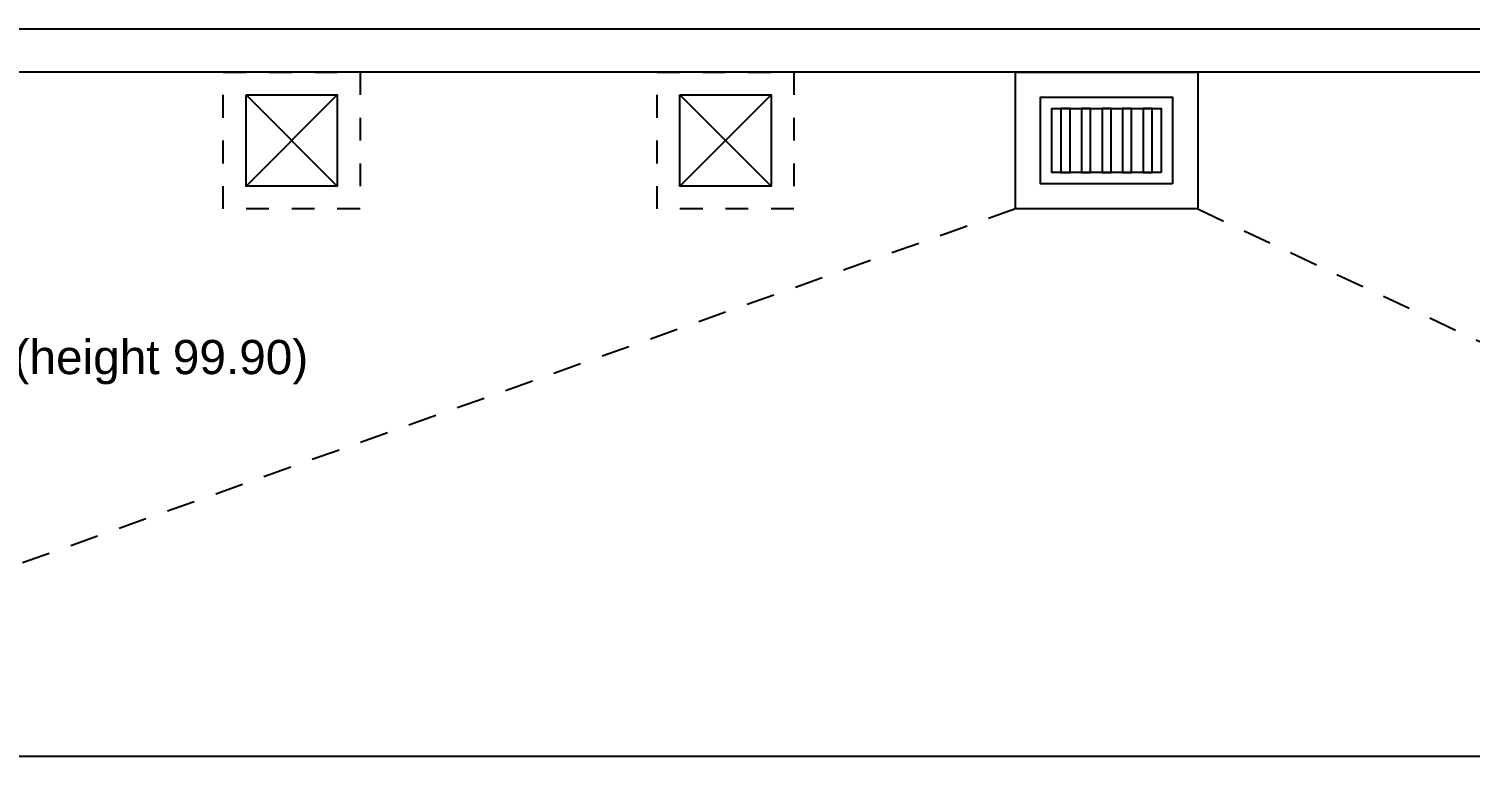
# Model space of a CAD drawing. Header units: metres. Extents: x 301.4 to 351.3, y 108.6 to 130.3.
# Drawn here: x 317.8 to 324.13, y 126.7 to 129.96 of the extents above; entities that cross this region are included whole.
import ezdxf

# ---------------------------------------------------------------- set-up
doc = ezdxf.new("R2010")
doc.units = ezdxf.units.M
doc.header["$MEASUREMENT"] = 0
doc.linetypes.add('HIDDEN2', pattern=[0.1875, 0.125, -0.0625])
doc.layers.get('0').update_dxf_attribs({"color": 250, "linetype": 'CONTINUOUS', "lineweight": 25})
for name, color, linetype in [('CAJA0000', 7, 'CONTINUOUS'), ('PISO0001', 1, 'CONTINUOUS'), ('PISO001H', 1, 'HIDDEN2'), ('RETN0002', 2, 'CONTINUOUS'), ('YSIM', 7, 'CONTINUOUS'), ('YSIM0002', 2, 'CONTINUOUS'), ('YSIM001F', 1, 'CONTINUOUS'), ('YSIM001T', 1, 'CONTINUOUS')]:
    doc.layers.add(name, color=color, linetype=linetype)
doc.styles.add('Arial', font='arial.ttf', dxfattribs={"height": 0.15875})

# ---------------------------------------------------------------- blocks, each defined once
blk = doc.blocks.new('TAPAREP')
for points in [[(0.4, -0.3), (-0.4, -0.3), (-0.4, 0.3), (0.4, 0.3)], [(0.29, -0.19), (-0.29, -0.19), (-0.29, 0.19), (0.29, 0.19)], [(0.24, -0.14), (-0.24, -0.14), (-0.24, 0.14), (0.24, 0.14)]]:
    blk.add_lwpolyline(points, close=True)
at = {"ltscale": 0.5}
for points in [[(-0.2, -0.14), (-0.16, -0.14), (-0.16, 0.14), (-0.2, 0.14)], [(-0.11, -0.14), (-0.07, -0.14), (-0.07, 0.14), (-0.11, 0.14)], [(-0.02, -0.14), (0.02, -0.14), (0.02, 0.14), (-0.02, 0.14)], [(0.07, -0.14), (0.11, -0.14), (0.11, 0.14), (0.07, 0.14)], [(0.16, -0.14), (0.2, -0.14), (0.2, 0.14), (0.16, 0.14)]]:
    blk.add_lwpolyline(points, close=True, dxfattribs=at)
blk = doc.blocks.new('CAJA_REGI_SANI_01')
for p, q in [((0.2, 0.2), (-0.2, -0.2)), ((-0.2, 0.2), (0.2, -0.2))]:
    blk.add_line(p, q)
at = {"linetype": 'HIDDEN2', "ltscale": 0.5}
blk.add_lwpolyline([(-0.3, 0.3), (0.3, 0.3), (0.3, -0.3), (-0.3, -0.3)], close=True, dxfattribs=at)
blk.add_lwpolyline([(-0.2, 0.2), (0.2, 0.2), (0.2, -0.2), (-0.2, -0.2)], close=True)
blk = doc.blocks.new('NIVEL_PLANTA')
at = {"layer": 'YSIM001F'}
h = blk.add_hatch(color=256, dxfattribs=at)
h.paths.add_polyline_path([(0, 0.36, 0.414214), (-0.36, 0), (0, 0)])
h.paths.add_polyline_path([(0, -0.36, 0.414214), (0.36, 0), (0, 0)])
at = {"layer": 'YSIM0002'}
for p, q in [((0, 0.471), (0, -0.471)), ((-0.471, 0), (0.471, 0))]:
    blk.add_line(p, q, dxfattribs=at)
blk.add_circle((0, 0), 0.36, dxfattribs=at)
at = {"layer": 'YSIM001T', "style": 'Arial'}
blk.add_text('level', height=0.4, dxfattribs=at).set_placement((0.4, 0.1))
blk.add_attdef('LEVEL', (0.4, -0.5), '', height=0.4, dxfattribs=at)

msp = doc.modelspace()

# ---------------------------------------------------------------- linework, layer by layer
at = {"layer": 'PISO0001'}
msp.add_lwpolyline([(331.8446, 126.7703), (331.8446, 126.7703), (341.9196, 126.7703, -0.414214), (344.9196, 123.7703), (344.9196, 114.7703, -0.414214), (341.9196, 111.7703), (309.5596, 111.7703, -0.414214), (304.6096, 116.7203), (304.6096, 121.8203, -0.414214), (309.5596, 126.7703), (329.5446, 126.7703), (329.5446, 129.7703), (331.8446, 129.7703)], format="xyb", close=True, dxfattribs=at)
at = {"layer": 'PISO001H'}
for p, q in [((322.1308, 129.1703), (315.3952, 126.7703)), ((322.9308, 129.1703), (328.0446, 126.7703))]:
    msp.add_line(p, q, dxfattribs=at)
at = {"layer": 'RETN0002'}
msp.add_lwpolyline([(324.8996, 108.7703), (324.8996, 108.5803), (307.8596, 108.5803, -0.414214), (301.4196, 115.0203), (301.4196, 123.5203, -0.414214), (307.8596, 129.9603), (329.6946, 129.9603), (329.6946, 129.7703), (307.8596, 129.7703, 0.414214), (301.6096, 123.5203), (301.6096, 115.0203, 0.414214), (307.8596, 108.7703), (324.8996, 108.7703)], format="xyb", dxfattribs=at)

# ---------------------------------------------------------------- block references
at = {"layer": 'CAJA0000'}
for name, p in [('CAJA_REGI_SANI_01', (318.9554, 129.4703)), ('CAJA_REGI_SANI_01', (320.8588, 129.4703)), ('TAPAREP', (322.5308, 129.4703))]:
    msp.add_blockref(name, p, dxfattribs=at)
at = {"layer": 'YSIM'}
ref = msp.add_blockref('NIVEL_PLANTA', (317.0494, 128.6333), dxfattribs=dict(at, xscale=0.375, yscale=0.375, zscale=0.375))
ref.add_attrib('NIVEL', '-0.15 (height 99.90)', (317.1994, 128.4458), dxfattribs={"layer": 'YSIM001T', "height": 0.15, "rotation": 360, "style": 'Arial'})

doc.saveas('drawing.dxf')
